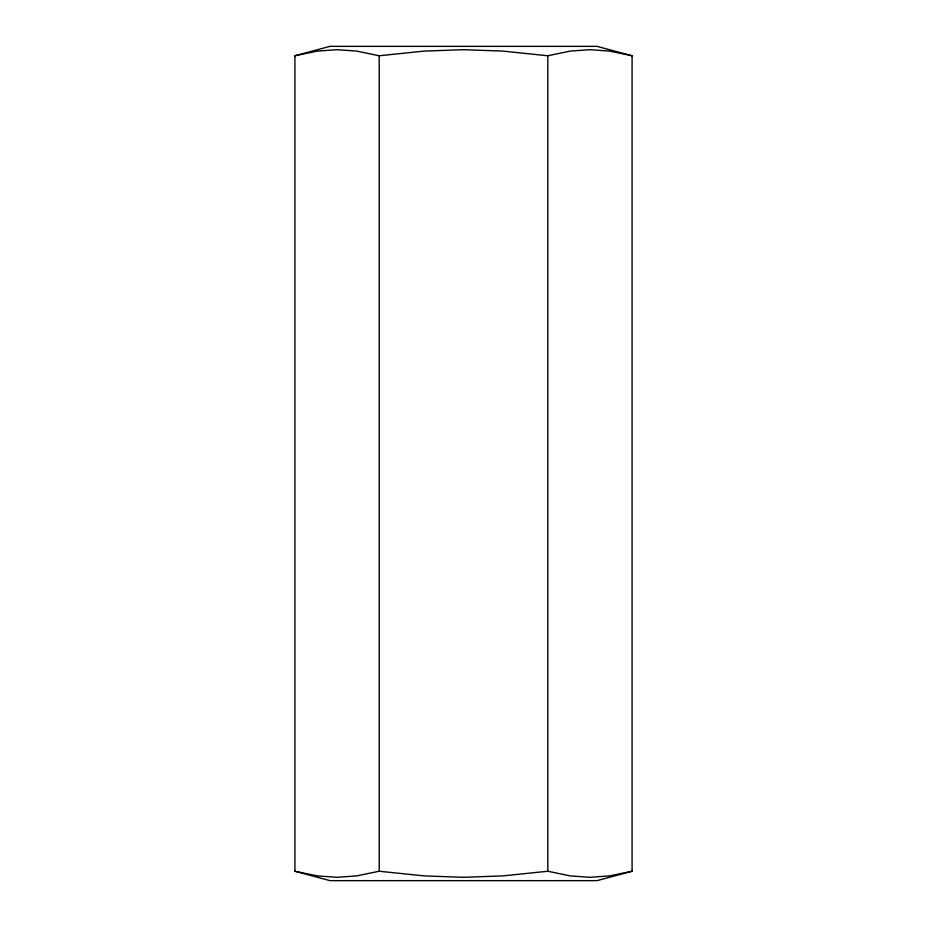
<?xml version="1.0" encoding="UTF-8"?>
<svg xmlns="http://www.w3.org/2000/svg" width="927" height="927" viewBox="0 0 927 927"><rect width="100%" height="100%" fill="white"/><g stroke="black" fill="none" stroke-linecap="round" stroke-linejoin="round"><path stroke-width="1.39" d="M294.913 55.759L330.012 46.35L596.988 46.35L632.087 55.759L632.087 871.241L596.988 880.65L330.012 880.65L294.913 871.241L294.913 55.759L317.498 51.078L337.057 49.699L356.617 51.078L379.201 55.759L424.381 51.078L463.5 49.699L502.619 51.078L547.799 55.759L570.383 51.078L589.943 49.699L609.502 51.078L632.087 55.759M632.087 871.241L609.502 875.922L589.943 877.301L570.383 875.922L547.799 871.241L502.619 875.922L463.5 877.301L424.381 875.922L379.201 871.241L356.617 875.922L337.057 877.301L317.498 875.922L294.913 871.241M547.799 55.759L547.799 871.241M379.201 55.759L379.201 871.241"/></g></svg>
